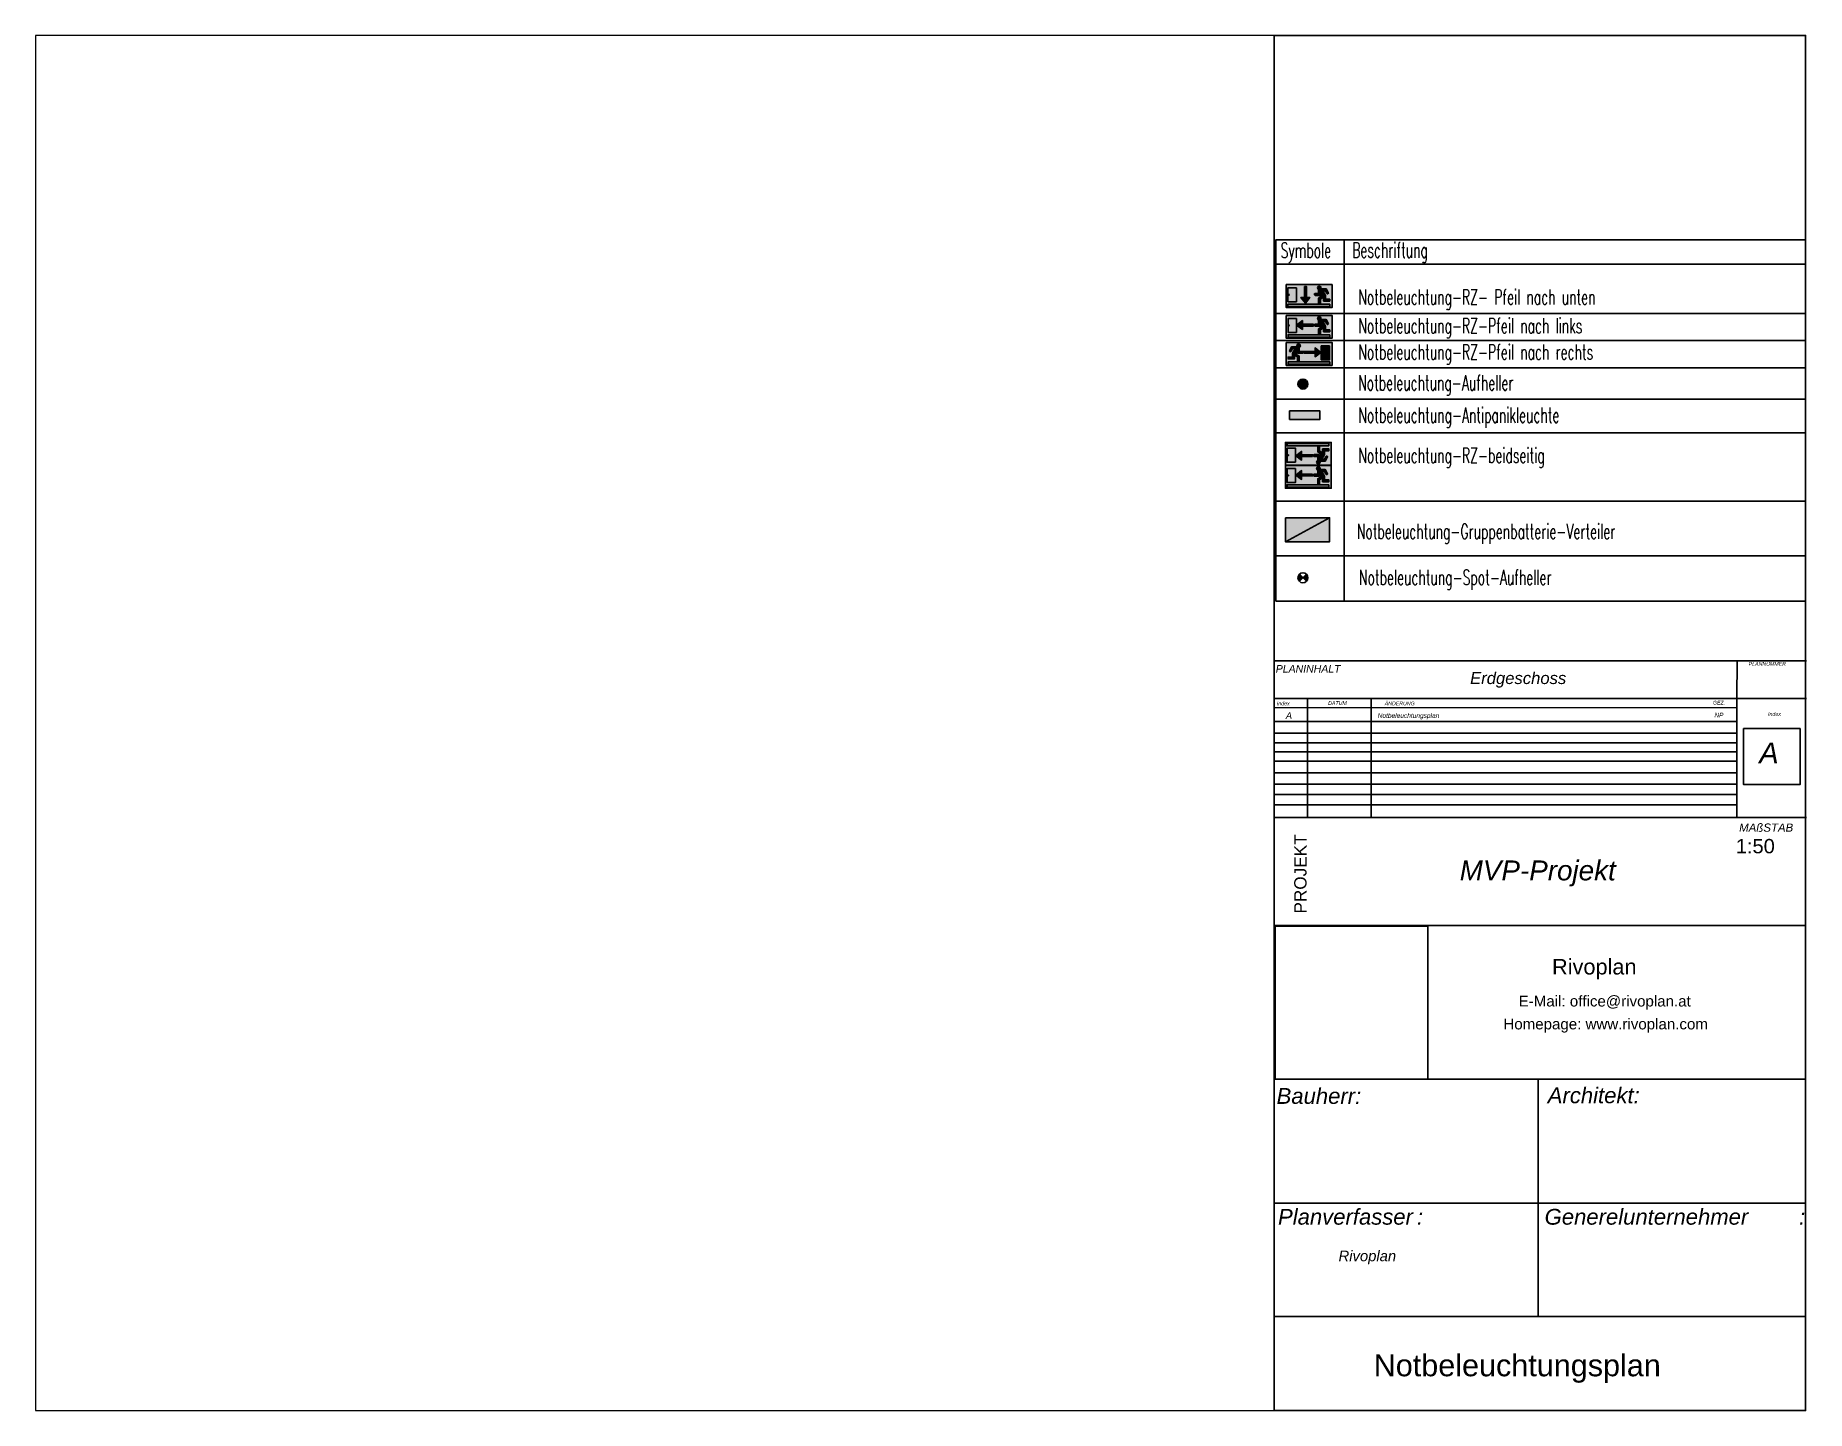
# Paper-space layout 'Layout1' of a CAD drawing. Header units: millimetres. Extents: x 26 to 2292, y 20 to 838.
# Drawn here: x 1610 to 2292, y 308 to 838 of the extents above; entities outside this region: 1.
import ezdxf
from ezdxf.enums import TextEntityAlignment as Align

# ---------------------------------------------------------------- set-up
doc = ezdxf.new("R2010")
doc.units = ezdxf.units.MM
for name, color, linetype, true_color in [('din_SIBEL_10_emergency_lighting', 114, 'Continuous', 0x1eb450), ('E_Muster', 18, 'Continuous', 0x080808), ('ET_LEGENDE - Wohnung$0$800_AL_ALLG_L', 18, 'Continuous', 0x050505)]:
    doc.layers.add(name, color=color, linetype=linetype, true_color=true_color)
doc.layers.add('PDF2_Bilder', color=7, linetype='Continuous')
doc.styles.add('ARIAL', font='arial.ttf', dxfattribs={"width": 0.85})
doc.styles.add('ERSTELLTER_STIL_1', font='swiss.ttf')
doc.styles.add('ERSTELLTER_STIL_5', font='ariali.ttf')
doc.styles.add('ET_LEGENDE - Wohnung$0$ROMANS', font='romans.shx', dxfattribs={"width": 0.6})
doc.styles.get("Standard").update_dxf_attribs({"font": 'arial.ttf'})
picture_1 = doc.add_image_def('image1.png', size_in_pixel=(1254, 1254))

# ---------------------------------------------------------------- blocks, each defined once
blk = doc.blocks.new('Sicherheitsleuchte Aufheller')
h = blk.add_hatch(color=150)
h.set_gradient(color1=(0, 255, 0), tint=1, name='CYLINDER')
h.paths.add_polyline_path([(3209.99, 2752.99, 1), (3205.29, 2752.99, 1)])
at = {"color": 3}
blk.add_circle((3207.64, 2752.99), 2.35, dxfattribs=at)
blk = doc.blocks.new('Aufheller Notbeleuchtung')
at = {"color": 150, "xscale": 0.3936036498448924, "yscale": 0.3936036498448924, "zscale": 0.3936036498448924}
blk.add_blockref('Sicherheitsleuchte Aufheller', (578.78, 401.81), dxfattribs=at)
blk = doc.blocks.new('Spot Notbeleuchtung')
h = blk.add_hatch(color=3)
edge = h.paths.add_edge_path()
edge.add_line((0, 0), (-0.63, 0.63))
edge.add_arc((0, 0), 0.89, 135, 225)
edge.add_line((-0.63, -0.63), (0, 0))
h = blk.add_hatch(color=3)
edge = h.paths.add_edge_path()
edge.add_line((0, 0), (0.63, -0.63))
edge.add_arc((0, 0), 0.89, 315, 405)
edge.add_line((0.63, 0.63), (0, 0))
at = {"color": 3}
for p, q in [((-0.63, 0.63), (0.63, -0.63)), ((-0.63, -0.63), (0.63, 0.63))]:
    blk.add_line(p, q, dxfattribs=at)
blk.add_circle((0, 0), 0.89, dxfattribs=at)
blk = doc.blocks.new('Gruppenbatterie-Verteiler')
h = blk.add_hatch(color=256)
h.set_gradient(color1=(0, 255, 0), color2=(0, 255, 0), tint=1)
h.paths.add_polyline_path([(2108.28, 646.2), (2091.24, 646.2), (2091.24, 636.93)])
h = blk.add_hatch(color=256)
h.set_gradient(color1=(255, 255, 255), tint=1)
h.paths.add_polyline_path([(2108.28, 636.93), (2108.28, 646.2), (2091.24, 636.93)])
blk.add_lwpolyline([(2091.24, 646.2), (2108.28, 646.2), (2108.28, 636.93), (2091.24, 636.93)], close=True)
blk.add_lwpolyline([(2091.24, 636.93), (2108.28, 646.2)])
blk = doc.blocks.new('9809550')
at = {"color": 18, "lineweight": 30, "true_color": 0x000000}
for points in [[(423922, 99169), (423957, 99169), (423957, 99203), (423985, 99215), (424034, 99215), (424054, 99178)], [(424040, 99171), (424025, 99197), (424000, 99197), (424026, 99150), (424026, 99111), (424070, 99111), (424070, 99092), (424007, 99092), (424007, 99132), (423975, 99113), (423975, 99067), (423957, 99067), (423957, 99122), (423991, 99142), (423975, 99169), (423975, 99150), (423922, 99150)]]:
    blk.add_lwpolyline(points, dxfattribs=at)
blk.add_circle((423964, 99226), 18.1, dxfattribs=at)
for centre, radius, start, end in [((424048, 99173), 7.96, 195.7299, 41.4005), ((423922, 99160), 9.27, 89.9849, 270.0151)]:
    blk.add_arc(centre, radius, start, end, dxfattribs=at)
blk = doc.blocks.new('595995')
blk.add_hatch(color=256).paths.add_polyline_path([(423732, 99469), (423791, 99425), (423791, 99459), (423903, 99459), (423903, 99477), (423792, 99477), (423792, 99514)])
at = {"color": 18, "lineweight": 30, "true_color": 0x000000}
blk.add_lwpolyline([(423903, 99477), (423792, 99477), (423792, 99514), (423732, 99469), (423791, 99425), (423791, 99459), (423903, 99459), (423903, 99477)], dxfattribs=at)
blk = doc.blocks.new('RIVO-RZ-ARR_right')
h = blk.add_hatch(color=100)
h.paths.add_polyline_path([(423618, 99568), (423618, 99336), (424081, 99336), (424081, 99568)])
h.paths.add_polyline_path([(423908, 99479), (423908, 99513), (423967, 99469), (423908, 99424), (423908, 99460), (423797, 99460), (423797, 99479)], flags=16)
h.paths.add_polyline_path([(423736, 99519), (423749, 99512), (423749, 99478), (423785, 99478, -0.998804), (423785, 99460), (423731, 99460), (423731, 99478), (423716, 99451), (423750, 99432), (423750, 99376), (423731, 99376), (423731, 99422), (423699, 99441), (423699, 99402), (423636, 99402), (423636, 99420), (423680, 99420), (423680, 99460), (423707, 99506), (423681, 99506), (423666, 99480, -1.25347), (423652, 99488), (423673, 99524), (423722, 99524), (423736, 99519, -0.302406), (423725, 99535, -1), (423761, 99535, -0.535619)], flags=16)
h.paths.add_polyline_path([(424058, 99371), (424058, 99347), (423635, 99347), (423635, 99371)], flags=16)
h.paths.add_polyline_path([(423971, 99533), (424056, 99533), (424056, 99393), (423971, 99393)], flags=16)
h.paths.add_polyline_path([(423985, 99463, -1), (423975, 99463, -1)], flags=0)
h = blk.add_hatch(color=256)
h.paths.add_polyline_path([(423707, 99506), (423680, 99460), (423680, 99420), (423636, 99420), (423636, 99402), (423699, 99402), (423699, 99441), (423731, 99422), (423731, 99376), (423750, 99376), (423750, 99432), (423716, 99451), (423731, 99478), (423731, 99460), (423785, 99460, 0.998804), (423785, 99478), (423749, 99478), (423749, 99512), (423722, 99524), (423673, 99524), (423652, 99488, 1.25347), (423666, 99480), (423681, 99506)])
h.paths.add_polyline_path([(423761, 99535, 1), (423725, 99535, 1)])
blk.add_hatch(color=256).paths.add_polyline_path([(424058, 99347), (424058, 99371), (423635, 99371), (423635, 99347)])
h = blk.add_hatch(color=256)
h.paths.add_polyline_path([(424056, 99533), (423971, 99533), (423971, 99393), (424056, 99393)])
h.paths.add_polyline_path([(423985, 99463, -1), (423975, 99463, -1)], flags=16)
blk.add_lwpolyline([(423618, 99568), (424081, 99568), (424081, 99336), (423618, 99336)], close=True)
at = {"color": 18, "lineweight": 30, "true_color": 0x000000}
for points in [[(424058, 99371), (423635, 99371), (423635, 99347), (424058, 99347)], [(424056, 99533), (423971, 99533), (423971, 99393), (424056, 99393)]]:
    blk.add_lwpolyline(points, close=True, dxfattribs=at)
blk.add_circle((423980, 99463), 5, dxfattribs=at)
at = {"xscale": -1, "rotation": 359.9999999997448}
blk.add_blockref('9809550', (847706, 309), dxfattribs=at)
at = {"rotation": 180.0000000000325}
blk.add_blockref('595995', (847700, 198937), dxfattribs=at)
blk = doc.blocks.new('RIVO-SIBEL-ARR-down')
h = blk.add_hatch(color=100)
h.paths.add_polyline_path([(3686.69, 1956.46), (3686.69, 1947.63), (3704.36, 1947.63), (3704.36, 1956.46)])
h.paths.add_polyline_path([(3693.72, 1955.75), (3694.43, 1955.76), (3694.43, 1951.52), (3695.72, 1951.52), (3694.04, 1949.27), (3692.34, 1951.53), (3693.72, 1951.53)], flags=16)
h.paths.add_polyline_path([(3690.59, 1955.25), (3690.59, 1949.9), (3687.35, 1949.9), (3687.35, 1955.25)], flags=16)
h.paths.add_polyline_path([(3699.13, 1953.06), (3699.13, 1954.59, -0.30558), (3698.7, 1955.23, -1), (3700.07, 1955.23, -0.302406), (3699.65, 1954.59), (3700.18, 1954.8), (3702.06, 1954.8), (3702.82, 1953.42, -0.97219), (3702.38, 1953), (3701.73, 1954.12), (3700.76, 1954.12), (3701.77, 1952.35), (3701.77, 1950.85), (3703.45, 1950.85), (3703.45, 1950.14), (3701.06, 1950.14), (3701.06, 1951.64), (3699.82, 1950.93), (3699.82, 1949.18), (3699.12, 1949.18), (3699.12, 1951.29), (3700.41, 1952.03), (3699.82, 1953.05), (3699.82, 1952.35), (3697.79, 1952.35, -1), (3697.79, 1953.06)], flags=16)
h.paths.add_polyline_path([(3703.45, 1948.98), (3703.45, 1948.07), (3687.35, 1948.07), (3687.35, 1948.98)], flags=16)
h = blk.add_hatch(color=7)
h.paths.add_polyline_path([(3690.59, 1955.25), (3687.35, 1955.25), (3687.35, 1949.9), (3690.59, 1949.9)])
h.paths.add_polyline_path([(3703.45, 1948.98), (3687.35, 1948.98), (3687.35, 1948.07), (3703.45, 1948.07)])
blk.add_hatch(color=256).paths.add_polyline_path([(3693.72, 1951.53), (3692.34, 1951.53), (3694.04, 1949.27), (3695.72, 1951.52), (3694.43, 1951.52), (3694.43, 1955.76), (3693.72, 1955.75)])
h = blk.add_hatch(color=256)
h.paths.add_polyline_path([(3700.76, 1954.12), (3701.73, 1954.12), (3702.38, 1953, 0.97219), (3702.82, 1953.42), (3702.06, 1954.8), (3700.18, 1954.8), (3699.13, 1954.36), (3699.13, 1953.06), (3697.79, 1953.06, 1), (3697.79, 1952.35), (3699.82, 1952.35), (3699.82, 1953.05), (3700.41, 1952.03), (3699.12, 1951.29), (3699.12, 1949.18), (3699.82, 1949.18), (3699.82, 1950.93), (3701.06, 1951.64), (3701.06, 1950.14), (3703.45, 1950.14), (3703.45, 1950.85), (3701.77, 1950.85), (3701.77, 1952.35)])
h.paths.add_polyline_path([(3698.7, 1955.23, 1), (3700.07, 1955.23, 1)])
blk.add_lwpolyline([(3686.69, 1956.46), (3704.36, 1956.46), (3704.36, 1947.63), (3686.69, 1947.63)], close=True)
at = {"color": 18, "lineweight": 30, "true_color": 0x000000}
for points in [[(3690.59, 1955.25), (3687.35, 1955.25), (3687.35, 1949.9), (3690.59, 1949.9)], [(3703.45, 1948.98), (3687.35, 1948.98), (3687.35, 1948.07), (3703.45, 1948.07)]]:
    blk.add_lwpolyline(points, close=True, dxfattribs=at)
blk.add_lwpolyline([(3693.72, 1955.75), (3693.72, 1951.53), (3692.34, 1951.53), (3694.04, 1949.27), (3695.72, 1951.52), (3694.43, 1951.52), (3694.43, 1955.76), (3693.72, 1955.75)], dxfattribs=at)
blk.add_circle((3687.72, 1952.58), 0.19, dxfattribs=at)
at = {"xscale": 0.0381026673526157, "yscale": 0.0381026673526157, "zscale": 0.0381026673526157}
blk.add_blockref('9809550', (-12454.76, -1825.54), dxfattribs=at)
blk = doc.blocks.new('RIVO-SIBEL-ARR-left')
h = blk.add_hatch(color=100)
h.paths.add_polyline_path([(3656.51, 1956.46), (3656.51, 1947.63), (3674.18, 1947.63), (3674.18, 1956.46)])
h.paths.add_polyline_path([(3662.75, 1954.45), (3662.75, 1953.06), (3666.97, 1953.06), (3666.98, 1952.36), (3662.74, 1952.36), (3662.74, 1951.07), (3660.49, 1952.74)], flags=16)
h.paths.add_polyline_path([(3660.42, 1955.25), (3660.42, 1949.9), (3657.18, 1949.9), (3657.18, 1955.25)], flags=16)
h.paths.add_polyline_path([(3668.95, 1953.06), (3668.95, 1954.59, -0.30558), (3668.52, 1955.23, -1), (3669.9, 1955.23, -0.302406), (3669.48, 1954.59), (3670.01, 1954.8), (3671.88, 1954.8), (3672.65, 1953.42, -0.97219), (3672.2, 1953), (3671.56, 1954.12), (3670.59, 1954.12), (3671.59, 1952.35), (3671.59, 1950.85), (3673.27, 1950.85), (3673.27, 1950.14), (3670.88, 1950.14), (3670.88, 1951.64), (3669.64, 1950.93), (3669.64, 1949.18), (3668.94, 1949.18), (3668.94, 1951.29), (3670.24, 1952.03), (3669.65, 1953.05), (3669.65, 1952.35), (3667.61, 1952.35, -1), (3667.61, 1953.06)], flags=16)
h.paths.add_polyline_path([(3673.27, 1948.98), (3673.27, 1948.07), (3657.18, 1948.07), (3657.18, 1948.98)], flags=16)
h = blk.add_hatch(color=7)
h.paths.add_polyline_path([(3660.42, 1955.25), (3657.18, 1955.25), (3657.18, 1949.9), (3660.42, 1949.9)])
h.paths.add_polyline_path([(3673.27, 1948.98), (3657.18, 1948.98), (3657.18, 1948.07), (3673.27, 1948.07)])
blk.add_hatch(color=256).paths.add_polyline_path([(3662.75, 1953.06), (3662.75, 1954.45), (3660.49, 1952.74), (3662.74, 1951.07), (3662.74, 1952.36), (3666.98, 1952.36), (3666.97, 1953.06)])
h = blk.add_hatch(color=256)
h.paths.add_polyline_path([(3670.59, 1954.12), (3671.56, 1954.12), (3672.2, 1953, 0.97219), (3672.65, 1953.42), (3671.88, 1954.8), (3670.01, 1954.8), (3668.95, 1954.36), (3668.95, 1953.06), (3667.61, 1953.06, 1), (3667.61, 1952.35), (3669.65, 1952.35), (3669.65, 1953.05), (3670.24, 1952.03), (3668.94, 1951.29), (3668.94, 1949.18), (3669.64, 1949.18), (3669.64, 1950.93), (3670.88, 1951.64), (3670.88, 1950.14), (3673.27, 1950.14), (3673.27, 1950.85), (3671.59, 1950.85), (3671.59, 1952.35)])
h.paths.add_polyline_path([(3668.52, 1955.23, 1), (3669.9, 1955.23, 1)])
blk.add_lwpolyline([(3656.51, 1956.46), (3674.18, 1956.46), (3674.18, 1947.63), (3656.51, 1947.63)], close=True)
at = {"color": 18, "lineweight": 30, "true_color": 0x000000}
for points in [[(3660.42, 1955.25), (3657.18, 1955.25), (3657.18, 1949.9), (3660.42, 1949.9)], [(3673.27, 1948.98), (3657.18, 1948.98), (3657.18, 1948.07), (3673.27, 1948.07)]]:
    blk.add_lwpolyline(points, close=True, dxfattribs=at)
blk.add_lwpolyline([(3666.97, 1953.06), (3662.75, 1953.06), (3662.75, 1954.45), (3660.49, 1952.74), (3662.74, 1951.07), (3662.74, 1952.36), (3666.98, 1952.36), (3666.97, 1953.06)], dxfattribs=at)
blk.add_circle((3657.54, 1952.58), 0.19, dxfattribs=at)
at = {"xscale": 0.0381026673526157, "yscale": 0.0381026673526157, "zscale": 0.0381026673526157}
blk.add_blockref('9809550', (-12484.93, -1825.54), dxfattribs=at)
blk = doc.blocks.new('Antipanikleuchte-RIVO')
h = blk.add_hatch(color=256)
h.dxf.hatch_style = 1
h.set_gradient(color1=(0, 255, 0), name='SPHERICAL')
h.paths.add_polyline_path([(3719.93, 1926.17), (3719.93, 1922.87), (3731.65, 1922.87), (3731.65, 1926.17)])
at = {"color": 3}
blk.add_lwpolyline([(3719.93, 1926.17), (3731.65, 1926.17), (3731.65, 1922.87), (3719.93, 1922.87)], close=True, dxfattribs=at)

psp = doc.layouts.get("Layout1")

# ---------------------------------------------------------------- linework, layer by layer
psp.add_lwpolyline([(2086.65, 308.45), (2291.34, 308.45), (2291.34, 838.22), (2086.65, 838.22)], close=True)
at = {"color": 18, "true_color": 0x000000}
for points in [[(2087.35, 750.05), (2291.34, 750.05), (2291.34, 759.49), (2087.35, 759.49)], [(2087.35, 750.05), (2291.34, 750.05), (2291.34, 620.3), (2087.35, 620.3)], [(2267.45, 571.16), (2289.22, 571.16), (2289.22, 549.62), (2267.45, 549.62)]]:
    psp.add_lwpolyline(points, close=True, dxfattribs=at)
for points in [[(2113.59, 749.95), (2113.59, 759.49)], [(2113.59, 749.95), (2113.59, 620.3)], [(2113.63, 731.13), (2087.35, 731.13), (2113.63, 731.13), (2291.34, 731.13)], [(2113.63, 720.7), (2087.35, 720.7), (2113.63, 720.7), (2291.34, 720.7)], [(2113.63, 710.12), (2087.35, 710.12), (2113.63, 710.12), (2291.34, 710.12)], [(2113.63, 698.13), (2087.35, 698.13), (2113.63, 698.13), (2291.34, 698.13)], [(2113.63, 685.17), (2087.35, 685.17), (2113.63, 685.17), (2291.34, 685.17)], [(2113.63, 658.81), (2087.35, 658.81), (2113.63, 658.81), (2291.34, 658.81)], [(2113.59, 637.79), (2087.32, 637.79), (2113.59, 637.79), (2291.3, 637.79)], [(2086.65, 629.69), (2086.65, 308.45)]]:
    psp.add_lwpolyline(points, dxfattribs=at)
at = {"layer": 'ET_LEGENDE - Wohnung$0$800_AL_ALLG_L'}
for p, q in [((2291.7, 597.27), (2086.65, 597.27)), ((2264.94, 597.27), (2264.83, 582.8)), ((2086.65, 582.8), (2291.7, 582.79)), ((2099.44, 582.8), (2099.44, 536.9)), ((2124.05, 582.8), (2124.05, 536.9)), ((2264.83, 582.8), (2264.83, 537.02)), ((2264.83, 582.8), (2264.83, 536.9)), ((2086.65, 579.29), (2264.83, 579.18)), ((2086.65, 573.97), (2264.83, 573.97)), ((2086.65, 569.47), (2264.83, 569.47)), ((2086.65, 562.23), (2264.83, 562.23)), ((2086.75, 565.67), (2264.83, 565.67)), ((2086.65, 558.61), (2264.83, 558.61)), ((2086.65, 554.16), (2264.83, 554.16)), ((2086.65, 549.81), (2264.83, 549.81)), ((2086.65, 545.78), (2264.83, 545.78)), ((2086.65, 541.75), (2264.83, 541.75)), ((2086.65, 536.9), (2291.7, 536.9)), ((2086.65, 495.36), (2291.34, 495.36)), ((2086.65, 436.19), (2291.34, 436.19)), ((2188.39, 436.19), (2188.39, 344.72)), ((2291.34, 388.41), (2086.65, 388.41)), ((2086.65, 344.72), (2291.34, 344.72))]:
    psp.add_line(p, q, dxfattribs=at)

# ---------------------------------------------------------------- block references
for name, p in [('RIVO-SIBEL-ARR-down', (-1595.37, -1214.26)), ('RIVO-SIBEL-ARR-left', (-1565.19, -1226.09)), ('Antipanikleuchte-RIVO', (-1627.35, -1232.58)), ('RIVO-SIBEL-ARR-left', (-1565.54, -1283.87)), ('Gruppenbatterie-Verteiler', (-0.28, 6.22))]:
    psp.add_blockref(name, p)
for name, p, xscale, yscale, zscale in [('RIVO-RZ-ARR_right', (-14049.64, -3073.87), 0.0381026673526157, 0.0381026673526157, 0.0381026673526157), ('Aufheller Notbeleuchtung', (-1730.45, -2384.31), 2.079042355985015, 2.079042355985015, 2.079042355985015)]:
    psp.add_blockref(name, p, dxfattribs=dict(xscale=xscale, yscale=yscale, zscale=zscale))
at = {"xscale": -1, "rotation": 180}
psp.add_blockref('RIVO-SIBEL-ARR-left', (-1565.54, 2629.06), dxfattribs=at)
at = {"layer": 'din_SIBEL_10_emergency_lighting', "xscale": 2.155340094809341, "yscale": 2.155340094809341, "zscale": 0.0116504869989694}
psp.add_blockref('Spot Notbeleuchtung', (2097.73, 629.28), dxfattribs=at)

# ---------------------------------------------------------------- texts
at = {"layer": 'E_Muster', "color": 18, "true_color": 0x000000, "style": 'ET_LEGENDE - Wohnung$0$ROMANS', "width": 0.6}
for s, height, p in [('Symbole', 5.813, (2089.17, 755.43)), ('Beschriftung', 5.8134, (2116.7, 755.5))]:
    psp.add_text(s, height=height, dxfattribs=at).set_placement(p, align=Align.MIDDLE_LEFT)
at = {"layer": 'E_Muster', "color": 102, "true_color": 0x21de37, "style": 'ET_LEGENDE - Wohnung$0$ROMANS', "width": 0.6}
for s, p in [('Notbeleuchtung-RZ- Pfeil nach unten', (2119.08, 737.41)), ('Notbeleuchtung-RZ-Pfeil nach links', (2119.08, 726.37)), ('Notbeleuchtung-RZ-Pfeil nach rechts', (2119.08, 716.25)), ('Notbeleuchtung-Aufheller', (2119.02, 704.38)), ('Notbeleuchtung-Antipanikleuchte', (2119.08, 691.93)), ('Notbeleuchtung-RZ-beidseitig', (2119.08, 676.44)), ('Notbeleuchtung-Gruppenbatterie-Verteiler', (2118.49, 647.14)), ('Notbeleuchtung-Spot-Aufheller', (2119.32, 629.42))]:
    psp.add_text(s, height=5.8134, dxfattribs=at).set_placement(p, align=Align.MIDDLE_LEFT)
at = {"layer": 'ET_LEGENDE - Wohnung$0$800_AL_ALLG_L'}
for s, height, style, p in [('PLANINHALT', 2.895, 'ERSTELLTER_STIL_5', (2087.27, 592.77)), ('PLANNUMMER', 1.447, 'ERSTELLTER_STIL_5', (2269.4, 595.38)), ('Erdgeschoss', 4.5865, 'ERSTELLTER_STIL_5', (2162.11, 588.34)), ('Index', 1.447, 'ERSTELLTER_STIL_5', (2087.69, 580.14)), ('DATUM', 1.447, 'ERSTELLTER_STIL_5', (2107.44, 580.31)), ('ÄNDERUNG', 1.447, 'ERSTELLTER_STIL_5', (2129.22, 580.14)), ('GEZ.', 1.447, 'ERSTELLTER_STIL_5', (2255.62, 580.44)), ('A', 2.56, 'ERSTELLTER_STIL_5', (2091.16, 574.92)), ('Notbeleuchtungsplan', 1.807, 'ERSTELLTER_STIL_5', (2126.53, 575.31)), ('NP', 1.807, 'ERSTELLTER_STIL_5', (2256.19, 575.48)), ('Index', 1.447, 'ERSTELLTER_STIL_5', (2276.85, 576.08)), ('A', 8.07, 'ERSTELLTER_STIL_5', (2273.45, 557.74)), ('MAßSTAB', 3.157, 'ERSTELLTER_STIL_5', (2265.73, 531.46)), ('1:50', 5.525, 'ERSTELLTER_STIL_1', (2264.44, 523.14)), ('MVP-Projekt', 7.6667, 'ERSTELLTER_STIL_5', (2158.11, 512.71)), ('Rivoplan', 5.988, 'ARIAL', (2193.67, 476.45)), ('Bauherr:', 6.085, 'ERSTELLTER_STIL_5', (2087.59, 426.61)), ('Architekt:', 6.085, 'ERSTELLTER_STIL_5', (2192.02, 426.86)), ('Planverfasser', 6.0846, 'ERSTELLTER_STIL_5', (2088.14, 380.07)), (':', 6.08, 'ERSTELLTER_STIL_5', (2141.66, 380.07)), ('Generelunternehmer', 6.0846, 'ERSTELLTER_STIL_5', (2190.82, 380.07)), (':', 6.08, 'ERSTELLTER_STIL_5', (2288.82, 380.07)), ('Rivoplan', 4.082, 'ERSTELLTER_STIL_5', (2111.45, 365.99)), ('Notbeleuchtungsplan', 8.4249, 'ERSTELLTER_STIL_1', (2124.99, 321.67))]:
    psp.add_text(s, height=height, dxfattribs=dict(at, style=style)).set_placement(p)
psp.add_text('PROJEKT', height=4.733, rotation=90, dxfattribs=at).set_placement((2099.12, 499.93))
at = {"layer": 'ET_LEGENDE - Wohnung$0$800_AL_ALLG_L', "style": 'ARIAL'}
for s, p in [('E-Mail: office@rivoplan.at', (2213.96, 465.69)), ('Homepage: www.rivoplan.com', (2214.32, 456.87))]:
    psp.add_text(s, height=4.1587, dxfattribs=at).set_placement(p, align=Align.MIDDLE)

# ---------------------------------------------------------------- pictures from other files: only their frames are drawn
at = {"layer": 'PDF2_Bilder'}
image = psp.add_image(picture_1, insert=(2086.99, 436.19), size_in_units=(58.89, 58.89), dxfattribs=at)
image.dxf.flags = 15

# ---------------------------------------------------------------- viewports
at = {"layer": '0'}
psp.add_viewport(center=(1848.11, 573.34), size=(477.06, 529.769), view_center_point=(3625.46, 2379.04), view_height=1817.978, status=3, dxfattribs=at)
psp.add_viewport(center=(128.5, 97.5), size=(205.6, 156), view_center_point=(210, 148.5), view_height=321.2129, dxfattribs=at)

doc.saveas('drawing.dxf')
